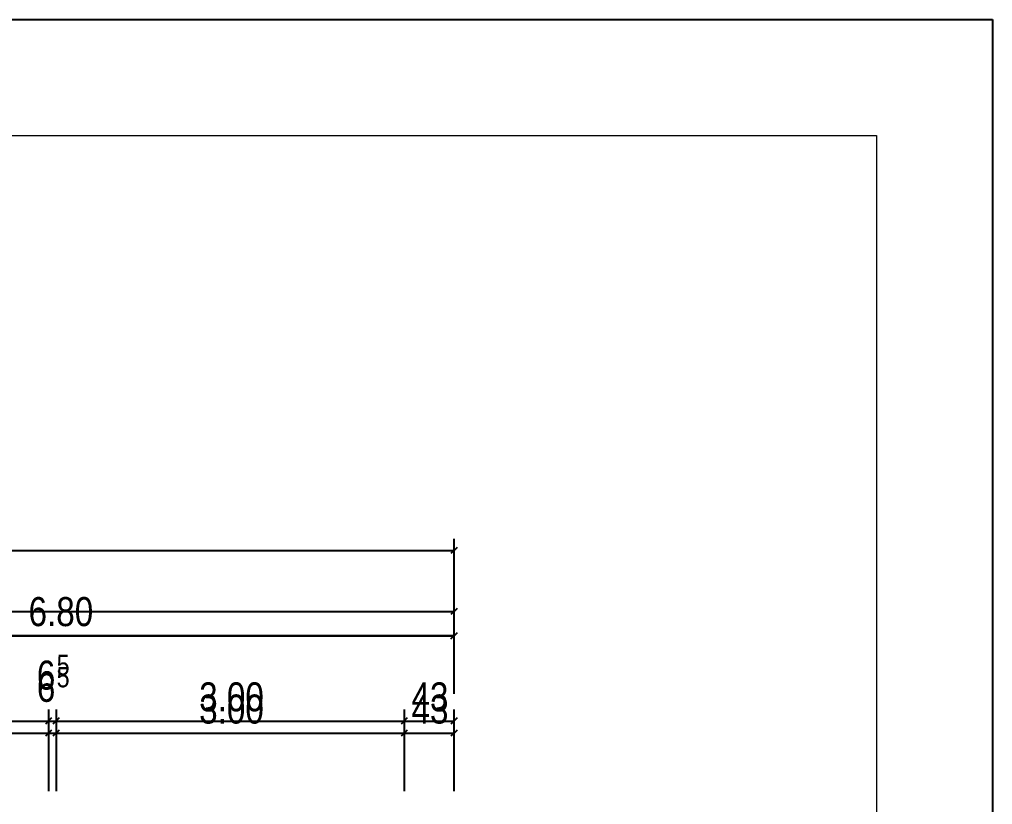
# Model space of a CAD drawing. Extents: x -996 to 41004, y -11542 to 18158.
# Drawn here: x 32617 to 41004, y 11390 to 18158 of the extents above; entities that cross this region are included whole.
import ezdxf

# ---------------------------------------------------------------- set-up
doc = ezdxf.new("R2010")
doc.units = 0
doc.header["$LTSCALE"] = 50
doc.layers.get('0').update_dxf_attribs({"lineweight": 25})
for name, color, linetype, lineweight in [('2D-NovaObj-X_Planrahmen', 7, 'Continuous', 25), ('2D-NovaObj-X_Plk Linien', 7, 'Continuous', 13), ('3D-NovaObj-X_Planrahmen', 7, 'Continuous', 25), ('3D-NovaObj-X_Plk Linien', 7, 'Continuous', 13), ('X_Planrahmen', 7, 'Continuous', 25), ('X_Plk Linien', 7, 'Continuous', 13), ('XREF-41001-A-G-EG$0$2D-NovaObj-X_Planrahmen', 7, 'Continuous', 25), ('XREF-41001-A-G-EG$0$2D-NovaObj-X_Plk Linien', 7, 'Continuous', 13), ('XREF-41001-A-G-EG$0$3D-NovaObj-X_Planrahmen', 7, 'Continuous', 25), ('XREF-41001-A-G-EG$0$3D-NovaObj-X_Plk Linien', 7, 'Continuous', 13), ('XREF-41001-A-G-EG$0$X_Planrahmen', 7, 'Continuous', 25), ('XREF-41001-A-G-EG$0$X_Plk Linien', 7, 'Continuous', 13), ('XREF-41001-A-G-O2$0$2D-NovaObj-X_Planrahmen', 7, 'Continuous', 25), ('XREF-41001-A-G-O2$0$2D-NovaObj-X_Plk Linien', 7, 'Continuous', 13), ('XREF-41001-A-G-O2$0$3D-NovaObj-X_Planrahmen', 7, 'Continuous', 25), ('XREF-41001-A-G-O2$0$3D-NovaObj-X_Plk Linien', 7, 'Continuous', 13), ('XREF-41001-A-G-O2$0$X_Planrahmen', 7, 'Continuous', 25), ('XREF-41001-A-G-O2$0$X_Plk Linien', 7, 'Continuous', 13)]:
    doc.layers.add(name, color=color, linetype=linetype, lineweight=lineweight)
for name, color, linetype, lineweight, true_color in [('X_Mass', 7, 'Continuous', 25, 0x0080ff), ('XREF-41001-A-G-EG$0$X_Mass', 7, 'Continuous', 25, 0x0080ff), ('XREF-41001-A-G-O2$0$X_Mass', 7, 'Continuous', 25, 0x0080ff)]:
    doc.layers.add(name, color=color, linetype=linetype, lineweight=lineweight, true_color=true_color)
doc.styles.get("Standard").update_dxf_attribs({"font": 'ARIALN.TTF'})
doc.styles.add('XREF-41001-A-G-EG$0$Standard', font='ARIALN.TTF')
doc.styles.add('XREF-41001-A-G-O2$0$Standard', font='ARIALN.TTF')

# ---------------------------------------------------------------- blocks, each defined once
blk = doc.blocks.new('XREF-41001-A-G-O2$0$Polygon_A0AA6LBHLL', base_point=(4.3, -8342.4))
at = {"layer": 'XREF-41001-A-G-O2$0$2D-NovaObj-X_Plk Linien', "color": 8, "ltscale": 0.13, "true_color": 0x808080}
for p, q in [((4.3, 17157.6), (40004.3, 17157.6)), ((40004.3, 17157.6), (40004.3, -8342.4))]:
    blk.add_line(p, q, dxfattribs=at)
at = {"layer": 'XREF-41001-A-G-O2$0$3D-NovaObj-X_Plk Linien', "color": 8, "ltscale": 0.13, "true_color": 0x808080}
for p, q in [((4.3, 17157.6), (40004.3, 17157.6)), ((40004.3, 17157.6), (40004.3, -8342.4))]:
    blk.add_line(p, q, dxfattribs=at)
blk = doc.blocks.new('XREF-41001-A-G-O2$0$Polygon_A0AA6LBILL', base_point=(-995.7, -11542.4))
at = {"layer": 'XREF-41001-A-G-O2$0$2D-NovaObj-X_Planrahmen', "color": 8, "ltscale": 0.25, "true_color": 0x808080}
for p, q in [((-995.7, 18157.6), (41004.3, 18157.6)), ((41004.3, 18157.6), (41004.3, -11542.4))]:
    blk.add_line(p, q, dxfattribs=at)
at = {"layer": 'XREF-41001-A-G-O2$0$3D-NovaObj-X_Planrahmen', "color": 8, "ltscale": 0.25, "true_color": 0x808080}
for p, q in [((-995.7, 18157.6), (41004.3, 18157.6)), ((41004.3, 18157.6), (41004.3, -11542.4))]:
    blk.add_line(p, q, dxfattribs=at)
blk = doc.blocks.new('XREF-41001-A-G-O2$0$Maß_A0AA6LBJLL', base_point=(3336, 12345))
at = {"color": 8, "ltscale": 0.25, "true_color": 0x808080}
for p, q in [((36362.6, 12945), (36362.6, 12345)), ((36362.6, 12845), (3362.6, 12845)), ((36336, 12818.5), (36389.1, 12871.5))]:
    blk.add_line(p, q, dxfattribs=at)
blk = doc.blocks.new('XREF-41001-A-G-O2$0$Maß_A0AA6LBULL', base_point=(3336, 11505))
at = {"color": 8, "ltscale": 0.25, "true_color": 0x808080}
for p, q in [((32867.6, 12105), (32867.6, 11505)), ((32932.6, 12105), (32932.6, 11505)), ((35932.6, 12105), (35932.6, 11505)), ((36362.6, 12105), (36362.6, 11505)), ((3362.6, 12005), (36362.6, 12005)), ((32894.1, 12031.5), (32841, 11978.5)), ((32959.1, 12031.5), (32906, 11978.5)), ((35959.1, 12031.5), (35906, 11978.5)), ((36389.1, 12031.5), (36336, 11978.5))]:
    blk.add_line(p, q, dxfattribs=at)
at = {"color": 8, "ltscale": 0.25, "true_color": 0x808080, "attachment_point": 1, "style": 'XREF-41001-A-G-O2$0$Standard'}
for s, insert, char_height in [('{\\fArial Narrow;6}', (32767.1, 12525.8), 250), ('{\\fArial Narrow;5}', (32937.9, 12575.8), 175), ('{\\fArial Narrow;3.00}', (34166.3, 12338.3), 250), ('{\\fArial Narrow;43}', (35996.5, 12338.3), 250)]:
    blk.add_mtext(s, dxfattribs=dict(at, insert=insert, char_height=char_height))
blk = doc.blocks.new('XREF-41001-A-G-O2')
at = {"layer": 'XREF-41001-A-G-O2$0$X_Mass', "color": 8, "ltscale": 0.25, "true_color": 0x808080}
for name, p in [('XREF-41001-A-G-O2$0$Maß_A0AA6LBJLL', (3336, 12345)), ('XREF-41001-A-G-O2$0$Maß_A0AA6LBULL', (3336, 11505))]:
    blk.add_blockref(name, p, dxfattribs=at)
at = {"layer": 'XREF-41001-A-G-O2$0$X_Planrahmen', "color": 8, "ltscale": 0.25, "true_color": 0x808080}
blk.add_blockref('XREF-41001-A-G-O2$0$Polygon_A0AA6LBILL', (-995.7, -11542.4), dxfattribs=at)
at = {"layer": 'XREF-41001-A-G-O2$0$X_Plk Linien', "color": 8, "ltscale": 0.13, "true_color": 0x808080}
blk.add_blockref('XREF-41001-A-G-O2$0$Polygon_A0AA6LBHLL', (4.3, -8342.4), dxfattribs=at)
blk = doc.blocks.new('XREF-41001-A-G-EG$0$Polygon_A0AA6L9LLL', base_point=(-995.7, -11542.4))
at = {"layer": 'XREF-41001-A-G-EG$0$2D-NovaObj-X_Planrahmen', "color": 6, "ltscale": 0.25, "true_color": 0xff00ff}
for p, q in [((-995.7, 18157.6), (41004.3, 18157.6)), ((41004.3, 18157.6), (41004.3, -11542.4))]:
    blk.add_line(p, q, dxfattribs=at)
at = {"layer": 'XREF-41001-A-G-EG$0$3D-NovaObj-X_Planrahmen', "color": 6, "ltscale": 0.25, "true_color": 0xff00ff}
for p, q in [((-995.7, 18157.6), (41004.3, 18157.6)), ((41004.3, 18157.6), (41004.3, -11542.4))]:
    blk.add_line(p, q, dxfattribs=at)
blk = doc.blocks.new('XREF-41001-A-G-EG$0$Polygon_A0AA6L9MLL', base_point=(4.3, -8342.4))
at = {"layer": 'XREF-41001-A-G-EG$0$2D-NovaObj-X_Plk Linien', "color": 6, "ltscale": 0.13, "true_color": 0xff00ff}
for p, q in [((4.3, 17157.6), (40004.3, 17157.6)), ((40004.3, 17157.6), (40004.3, -8342.4))]:
    blk.add_line(p, q, dxfattribs=at)
at = {"layer": 'XREF-41001-A-G-EG$0$3D-NovaObj-X_Plk Linien', "color": 6, "ltscale": 0.13, "true_color": 0xff00ff}
for p, q in [((4.3, 17157.6), (40004.3, 17157.6)), ((40004.3, 17157.6), (40004.3, -8342.4))]:
    blk.add_line(p, q, dxfattribs=at)
blk = doc.blocks.new('XREF-41001-A-G-EG$0$Maß_A0AA6L9NLL', base_point=(3336, 12345))
at = {"color": 6, "ltscale": 0.25, "true_color": 0xff00ff}
for p, q in [((36362.6, 12945), (36362.6, 12345)), ((3362.6, 12845), (36362.6, 12845)), ((36389.1, 12871.5), (36336, 12818.5))]:
    blk.add_line(p, q, dxfattribs=at)
at = {"color": 6, "ltscale": 0.25, "true_color": 0xff00ff, "insert": (32695.6, 13178.3), "char_height": 250, "attachment_point": 1, "style": 'XREF-41001-A-G-EG$0$Standard'}
blk.add_mtext('{\\fArial Narrow;6.80}', dxfattribs=at)
blk = doc.blocks.new('XREF-41001-A-G-EG$0$Maß_A0AA6L9OLL', base_point=(3336, 13080))
at = {"color": 6, "ltscale": 0.25, "true_color": 0xff00ff}
for p, q in [((36362.6, 13680), (36362.6, 13080)), ((36389.1, 13606.5), (36336, 13553.5)), ((3362.6, 13580), (36362.6, 13580))]:
    blk.add_line(p, q, dxfattribs=at)
blk = doc.blocks.new('XREF-41001-A-G-EG')
at = {"layer": 'XREF-41001-A-G-EG$0$X_Mass', "color": 6, "ltscale": 0.25, "true_color": 0xff00ff}
for name, p in [('XREF-41001-A-G-EG$0$Maß_A0AA6L9OLL', (3336, 13080)), ('XREF-41001-A-G-EG$0$Maß_A0AA6L9NLL', (3336, 12345))]:
    blk.add_blockref(name, p, dxfattribs=at)
at = {"layer": 'XREF-41001-A-G-EG$0$X_Planrahmen', "color": 6, "ltscale": 0.25, "true_color": 0xff00ff}
blk.add_blockref('XREF-41001-A-G-EG$0$Polygon_A0AA6L9LLL', (-995.7, -11542.4), dxfattribs=at)
at = {"layer": 'XREF-41001-A-G-EG$0$X_Plk Linien', "color": 6, "ltscale": 0.13, "true_color": 0xff00ff}
blk.add_blockref('XREF-41001-A-G-EG$0$Polygon_A0AA6L9MLL', (4.3, -8342.4), dxfattribs=at)
blk = doc.blocks.new('Polygon_A0AA6LCXLL', base_point=(4.3, -8342.4))
at = {"layer": '2D-NovaObj-X_Plk Linien', "ltscale": 0.13}
for p, q in [((4.3, 17157.6), (40004.3, 17157.6)), ((40004.3, 17157.6), (40004.3, -8342.4))]:
    blk.add_line(p, q, dxfattribs=at)
at = {"layer": '3D-NovaObj-X_Plk Linien', "ltscale": 0.13}
for p, q in [((4.3, 17157.6), (40004.3, 17157.6)), ((40004.3, 17157.6), (40004.3, -8342.4))]:
    blk.add_line(p, q, dxfattribs=at)
blk = doc.blocks.new('Polygon_A0AA6LCYLL', base_point=(-995.7, -11542.4))
at = {"layer": '2D-NovaObj-X_Planrahmen', "ltscale": 0.25}
for p, q in [((-995.7, 18157.6), (41004.3, 18157.6)), ((41004.3, 18157.6), (41004.3, -11542.4))]:
    blk.add_line(p, q, dxfattribs=at)
at = {"layer": '3D-NovaObj-X_Planrahmen', "ltscale": 0.25}
for p, q in [((-995.7, 18157.6), (41004.3, 18157.6)), ((41004.3, 18157.6), (41004.3, -11542.4))]:
    blk.add_line(p, q, dxfattribs=at)
blk = doc.blocks.new('Maß_A0AA6LCZLL', base_point=(3336, 12555))
at = {"ltscale": 0.25}
for p, q in [((36362.6, 13155), (36362.6, 12555)), ((3362.6, 13055), (36362.6, 13055)), ((36389.1, 13081.5), (36336, 13028.5))]:
    blk.add_line(p, q, dxfattribs=at)
blk = doc.blocks.new('Maß_A0AA6LDALL', base_point=(3336, 11610))
at = {"ltscale": 0.25}
for p, q in [((32867.6, 12210), (32867.6, 11610)), ((32932.6, 12210), (32932.6, 11610)), ((35932.6, 12210), (35932.6, 11610)), ((36362.6, 12210), (36362.6, 11610)), ((3362.6, 12110), (36362.6, 12110)), ((32894.1, 12136.5), (32841, 12083.5)), ((32959.1, 12136.5), (32906, 12083.5)), ((35959.1, 12136.5), (35906, 12083.5)), ((36389.1, 12136.5), (36336, 12083.5))]:
    blk.add_line(p, q, dxfattribs=at)
at = {"ltscale": 0.25, "attachment_point": 1}
for s, insert, char_height in [('{\\fArial Narrow;5}', (32937.9, 12680.8), 175), ('{\\fArial Narrow;6}', (32767.1, 12630.8), 250), ('{\\fArial Narrow;3.00}', (34166.3, 12443.3), 250), ('{\\fArial Narrow;43}', (35996.5, 12443.3), 250)]:
    blk.add_mtext(s, dxfattribs=dict(at, insert=insert, char_height=char_height))

msp = doc.modelspace()

# ---------------------------------------------------------------- block references
at = {"color": 8, "lineweight": 25, "ltscale": 0.25, "true_color": 0x808080}
msp.add_blockref('XREF-41001-A-G-O2', (0, 0, 3380), dxfattribs=at)
at = {"color": 6, "lineweight": 25, "ltscale": 0.25, "true_color": 0xff00ff}
msp.add_blockref('XREF-41001-A-G-EG', (0, 0, -3380), dxfattribs=at)
at = {"layer": 'X_Mass', "ltscale": 0.25}
for name, p in [('Maß_A0AA6LCZLL', (3336, 12555)), ('Maß_A0AA6LDALL', (3336, 11610))]:
    msp.add_blockref(name, p, dxfattribs=at)
at = {"layer": 'X_Planrahmen', "ltscale": 0.25}
msp.add_blockref('Polygon_A0AA6LCYLL', (-995.7, -11542.4), dxfattribs=at)
at = {"layer": 'X_Plk Linien', "ltscale": 0.13}
msp.add_blockref('Polygon_A0AA6LCXLL', (4.3, -8342.4), dxfattribs=at)

doc.saveas('drawing.dxf')
